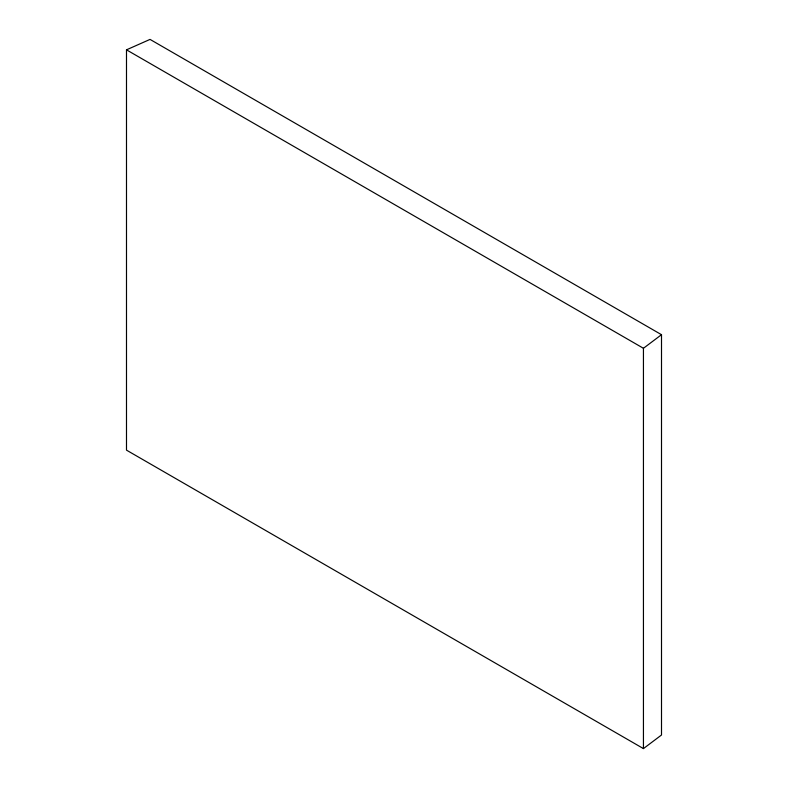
<?xml version="1.0" encoding="UTF-8"?>
<svg xmlns="http://www.w3.org/2000/svg" width="788" height="788" viewBox="0 0 788 788"><rect width="100%" height="100%" fill="white"/><g stroke="black" fill="none" stroke-linecap="round" stroke-linejoin="round"><path stroke-width="1.18" d="M643.441 748.6L643.441 348.286L661.506 334.693L150.035 39.4L126.494 49.831L126.494 450.145L643.441 748.6L661.506 735.007L661.506 334.693M126.494 49.831L643.441 348.286"/></g></svg>
